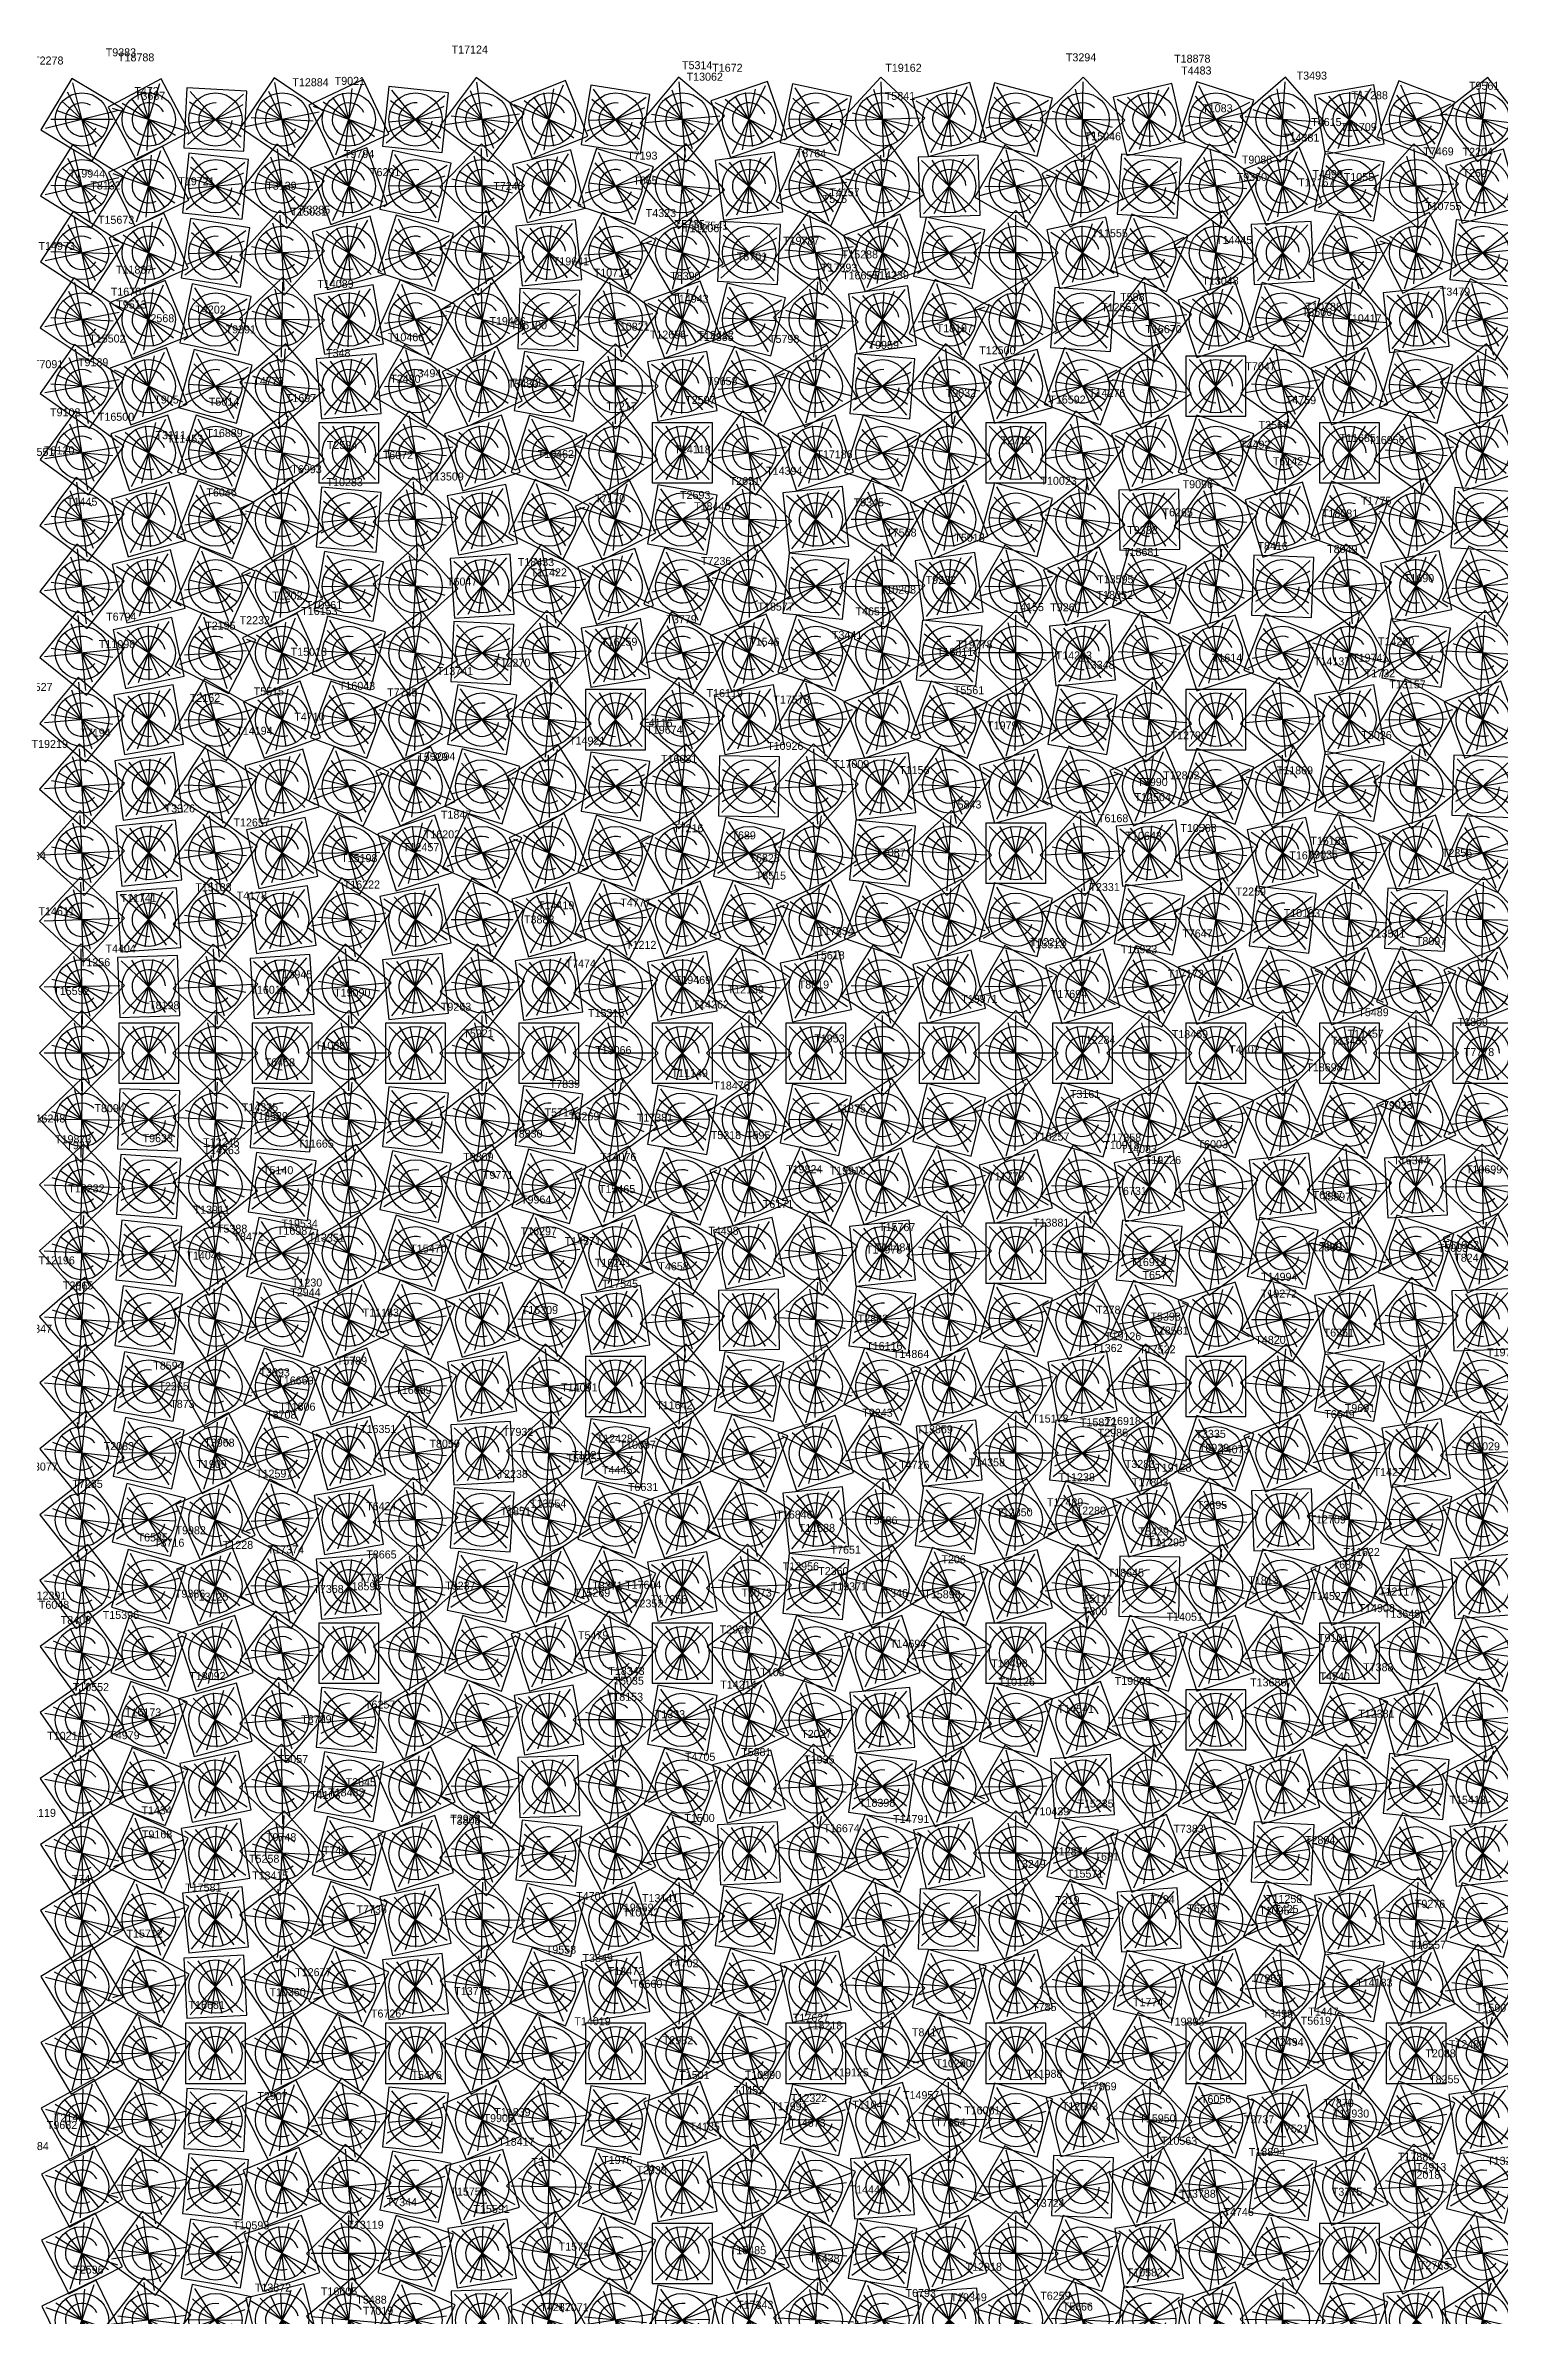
# Model space of a CAD drawing. Header units: metres. Extents: x -45 to 15052, y -45 to 15012.
# Drawn here: x 9045 to 11225, y 11607 to 15011 of the extents above; entities that cross this region are included whole.
import ezdxf

# ---------------------------------------------------------------- set-up
doc = ezdxf.new("R2010")
doc.units = ezdxf.units.M
for name, color, linetype in [('L0', 1, 'Continuous'), ('L1', 2, 'Continuous'), ('L10', 4, 'Continuous'), ('L11', 5, 'Continuous'), ('L2', 3, 'Continuous'), ('L3', 4, 'Continuous'), ('L4', 5, 'Continuous'), ('L5', 6, 'Continuous'), ('L6', 7, 'Continuous'), ('L7', 1, 'Continuous'), ('L8', 2, 'Continuous'), ('L9', 3, 'Continuous')]:
    doc.layers.add(name, color=color, linetype=linetype)

# ---------------------------------------------------------------- blocks, each defined once
blk = doc.blocks.new('CELL')
for p, q in [((-40, -40), (40, 40)), ((40, -40), (-40, 40)), ((-24, -40), (24, 40)), ((24, -40), (-24, 40)), ((-8, -40), (8, 40)), ((8, -40), (-8, 40))]:
    blk.add_line(p, q)
blk.add_lwpolyline([(-45, -45), (45, -45), (45, 45), (-45, 45)], close=True)
blk.add_circle((0, 0), 40)
blk.add_arc((0, 0), 25, 0, 270)

msp = doc.modelspace()

# ---------------------------------------------------------------- block references
at = {"layer": 'L0'}
for p, rotation in [((9100, 14900), 59.00000000000001), ((10300, 14900), 47), ((9200, 14800), 26), ((10400, 14800), 2), ((9300, 14700), 81), ((10500, 14700), 45), ((9400, 14600), 43.99999999999999), ((10600, 14600), 86.00000000000001), ((9500, 14500), 5), ((10700, 14500), 35), ((9600, 14400), 54), ((10800, 14400), 72), ((9700, 14300), 11), ((10900, 14300), 17), ((9800, 14200), 56), ((11000, 14200), 50), ((9900, 14100), 9), ((11100, 14100), 81), ((10000, 14000), 50), ((11200, 14000), 20), ((10100, 13900), 89), ((10200, 13800), 36), ((9100, 13700), 47), ((10300, 13700), 71), ((10400, 13600), 14), ((9200, 13600), 2), ((9300, 13500), 45), ((10500, 13500), 45), ((9400, 13400), 86.00000000000001), ((10600, 13400), 74), ((9500, 13300), 35), ((10700, 13300), 11), ((9600, 13200), 72), ((10800, 13200), 36), ((9700, 13100), 17), ((10900, 13100), 59.00000000000001), ((9800, 13000), 50), ((11000, 13000), 80), ((9900, 12900), 81), ((11100, 12900), 9), ((10000, 12800), 20), ((11200, 12800), 26), ((10100, 12700), 47), ((10200, 12600), 72), ((9100, 12500), 35), ((10300, 12500), 5), ((9200, 12400), 68), ((10400, 12400), 26), ((10500, 12300), 45), ((9300, 12300), 9), ((9400, 12200), 38), ((10600, 12200), 62), ((9500, 12100), 65), ((10700, 12100), 77.00000000000001), ((9700, 11900), 23), ((10900, 11900), 11), ((9800, 11800), 43.99999999999999), ((11000, 11800), 20), ((9900, 11700), 63), ((11100, 11700), 27), ((10000, 11600), 80), ((11200, 11600), 32)]:
    msp.add_blockref('CELL', p, dxfattribs=dict(at, rotation=rotation))
for p in [(9600, 12000), (10800, 12000)]:
    msp.add_blockref('CELL', p, dxfattribs=at)
at = {"layer": 'L1'}
for p, rotation in [((9200, 14900), 28), ((10400, 14900), 16), ((9300, 14800), 84), ((10500, 14800), 59.99999999999999), ((9400, 14700), 48), ((10600, 14700), 12), ((9500, 14600), 10), ((10700, 14600), 52.00000000000001), ((9600, 14500), 59.99999999999999), ((9700, 14400), 18), ((10900, 14400), 36), ((9800, 14300), 64), ((11000, 14300), 70), ((9900, 14200), 18), ((11100, 14200), 12), ((11200, 14100), 42), ((10000, 14100), 59.99999999999999), ((10100, 14000), 10), ((10200, 13900), 48), ((9100, 13800), 48), ((10300, 13800), 84), ((10400, 13700), 28), ((9200, 13700), 4), ((9300, 13600), 48), ((10500, 13600), 59.99999999999999), ((9500, 13400), 40), ((10700, 13400), 28), ((9600, 13300), 78), ((10800, 13300), 54), ((9700, 13200), 24), ((10900, 13200), 78), ((9800, 13100), 58), ((11000, 13100), 10), ((11100, 13000), 30), ((10000, 12900), 30), ((11200, 12900), 48), ((10100, 12800), 58), ((10200, 12700), 84), ((9100, 12600), 36), ((10300, 12600), 18), ((10400, 12500), 40), ((9200, 12500), 70), ((10500, 12400), 59.99999999999999), ((9300, 12400), 12), ((9400, 12300), 42), ((10600, 12300), 78), ((9500, 12200), 70), ((10700, 12200), 4), ((10800, 12100), 18), ((9600, 12100), 6), ((9700, 12000), 30), ((10900, 12000), 30), ((9800, 11900), 52.00000000000001), ((11000, 11900), 40), ((9900, 11800), 72), ((11100, 11800), 48), ((11200, 11700), 54), ((10100, 11600), 16)]:
    msp.add_blockref('CELL', p, dxfattribs=dict(at, rotation=rotation))
for p in [(10800, 14500), (9400, 13500), (10600, 13500), (9900, 13000), (10000, 11700)]:
    msp.add_blockref('CELL', p, dxfattribs=at)
at = {"layer": 'L10'}
for p, rotation in [((10100, 14900), 19), ((10200, 14800), 66), ((9100, 14700), 57.00000000000001), ((10300, 14700), 21), ((9200, 14600), 22), ((10400, 14600), 64), ((9300, 14500), 75.00000000000001), ((10500, 14500), 15), ((9400, 14400), 36), ((10600, 14400), 54), ((9500, 14300), 85), ((10700, 14300), 1), ((9600, 14200), 42), ((10800, 14200), 36), ((9700, 14100), 87), ((10900, 14100), 68.99999999999999), ((9800, 14000), 40), ((11000, 14000), 10), ((11100, 13900), 39), ((9900, 13900), 81), ((10000, 13800), 30), ((11200, 13800), 66), ((10100, 13700), 67.00000000000001), ((10200, 13600), 12), ((9100, 13500), 45), ((10300, 13500), 45), ((10400, 13400), 76), ((9200, 13400), 87.99999999999999), ((9300, 13300), 39), ((10500, 13300), 15), ((9400, 13200), 78), ((10600, 13200), 42), ((9500, 13100), 25), ((10700, 13100), 67.00000000000001), ((9600, 13000), 59.99999999999999), ((9700, 12900), 3), ((10900, 12900), 21), ((9800, 12800), 34), ((11000, 12800), 40), ((9900, 12700), 63), ((11100, 12700), 57.00000000000001), ((11200, 12600), 72), ((10100, 12500), 25), ((10200, 12400), 48), ((9100, 12300), 33), ((10300, 12300), 68.99999999999999), ((9200, 12200), 64), ((10400, 12200), 87.99999999999999), ((10500, 12100), 15), ((9300, 12100), 3), ((9400, 12000), 30), ((10600, 12000), 30), ((9500, 11900), 55), ((10700, 11900), 43.00000000000001), ((9600, 11800), 78), ((10800, 11800), 54), ((9700, 11700), 9), ((10900, 11700), 63), ((9800, 11600), 28), ((11000, 11600), 70)]:
    msp.add_blockref('CELL', p, dxfattribs=dict(at, rotation=rotation))
for p in [(10800, 13000), (10000, 12600)]:
    msp.add_blockref('CELL', p, dxfattribs=at)
at = {"layer": 'L11'}
for p, rotation in [((10200, 14900), 78), ((9100, 14800), 58), ((10300, 14800), 34), ((9200, 14700), 24), ((10400, 14700), 78), ((9300, 14600), 78), ((10500, 14600), 30), ((9400, 14500), 40), ((10600, 14500), 70), ((10700, 14400), 18), ((9600, 14300), 48), ((10800, 14300), 54), ((9700, 14200), 4), ((10900, 14200), 87.99999999999999), ((9800, 14100), 48), ((11000, 14100), 30), ((11100, 14000), 59.99999999999999), ((10000, 13900), 40), ((11200, 13900), 87.99999999999999), ((10100, 13800), 78), ((10200, 13700), 24), ((9100, 13600), 46), ((10300, 13600), 58), ((9300, 13400), 42), ((10500, 13400), 30), ((9400, 13300), 82), ((10600, 13300), 58), ((9500, 13200), 30), ((10700, 13200), 84), ((9600, 13100), 66), ((10800, 13100), 18), ((9700, 13000), 10), ((10900, 13000), 40), ((9800, 12900), 42), ((11000, 12900), 59.99999999999999), ((9900, 12800), 72), ((11100, 12800), 78), ((10000, 12700), 10), ((11200, 12700), 4), ((10100, 12600), 36), ((10200, 12500), 59.99999999999999), ((9100, 12400), 34), ((10300, 12400), 82), ((9200, 12300), 66), ((10400, 12300), 12), ((10500, 12200), 30), ((9300, 12200), 6), ((9400, 12100), 34), ((10600, 12100), 46), ((9500, 12000), 59.99999999999999), ((10700, 12000), 59.99999999999999), ((10800, 11900), 72), ((9600, 11900), 84), ((9700, 11800), 16), ((10900, 11800), 82), ((9800, 11700), 36), ((9900, 11600), 54), ((11100, 11600), 6)]:
    msp.add_blockref('CELL', p, dxfattribs=dict(at, rotation=rotation))
for p in [(9500, 14400), (9900, 14000), (9200, 13500), (10400, 13500), (11000, 11700)]:
    msp.add_blockref('CELL', p, dxfattribs=at)
at = {"layer": 'L2'}
for p, rotation in [((9300, 14900), 87), ((10500, 14900), 75.00000000000001), ((9400, 14800), 52.00000000000001), ((10600, 14800), 28), ((9500, 14700), 15), ((10700, 14700), 68.99999999999999), ((9600, 14600), 66), ((10800, 14600), 18), ((9700, 14500), 25), ((10900, 14500), 55), ((9800, 14400), 72), ((9900, 14300), 27), ((11100, 14300), 33), ((10000, 14200), 70), ((11200, 14200), 64), ((10100, 14100), 21), ((10200, 14000), 59.99999999999999), ((9100, 13900), 49), ((10300, 13900), 7), ((10400, 13800), 42), ((9200, 13800), 6), ((9300, 13700), 51), ((10500, 13700), 75.00000000000001), ((10600, 13600), 16), ((9400, 13600), 4), ((9500, 13500), 45), ((10700, 13500), 45), ((9600, 13400), 84), ((10800, 13400), 72), ((9700, 13300), 31), ((10900, 13300), 7), ((9800, 13200), 66), ((11000, 13200), 30), ((9900, 13100), 9), ((11100, 13100), 51), ((10000, 13000), 40), ((11200, 13000), 70), ((10100, 12900), 68.99999999999999), ((10200, 12800), 6), ((9100, 12700), 37), ((10300, 12700), 31), ((9200, 12600), 72), ((10400, 12600), 54), ((9300, 12500), 15), ((10500, 12500), 75.00000000000001), ((9400, 12400), 46), ((10600, 12400), 4), ((9500, 12300), 75.00000000000001), ((10700, 12300), 21), ((10800, 12200), 36), ((9600, 12200), 12), ((9700, 12100), 37), ((10900, 12100), 49), ((9800, 12000), 59.99999999999999), ((11000, 12000), 59.99999999999999), ((9900, 11900), 81), ((11100, 11900), 68.99999999999999), ((10000, 11800), 10), ((11200, 11800), 76), ((10100, 11700), 27), ((10200, 11600), 42)]:
    msp.add_blockref('CELL', p, dxfattribs=dict(at, rotation=rotation))
msp.add_blockref('CELL', (11000, 14400), dxfattribs=at)
at = {"layer": 'L3'}
for p, rotation in [((9400, 14900), 56), ((10600, 14900), 43.99999999999999), ((9500, 14800), 20), ((10700, 14800), 86.00000000000001), ((9600, 14700), 72), ((10800, 14700), 36), ((9700, 14600), 32), ((10900, 14600), 74), ((9800, 14500), 80), ((11000, 14500), 20), ((9900, 14400), 36), ((11100, 14400), 54), ((10000, 14300), 80), ((11200, 14300), 86.00000000000001), ((10100, 14200), 32), ((10200, 14100), 72), ((9100, 14000), 50), ((10300, 14000), 20), ((10400, 13900), 56), ((9200, 13900), 8), ((9300, 13800), 54), ((10600, 13700), 32), ((9400, 13700), 8), ((9500, 13600), 50), ((10700, 13600), 62), ((9700, 13400), 38), ((10900, 13400), 26), ((9800, 13300), 74), ((11000, 13300), 50), ((9900, 13200), 18), ((11100, 13200), 72), ((10000, 13100), 50), ((11200, 13100), 2), ((10100, 13000), 80), ((10200, 12900), 18), ((9100, 12800), 38), ((10300, 12800), 43.99999999999999), ((9200, 12700), 74), ((10400, 12700), 68), ((9300, 12600), 18), ((9400, 12500), 50), ((10600, 12500), 20), ((10700, 12400), 38), ((9500, 12400), 80), ((10800, 12300), 54), ((9600, 12300), 18), ((9700, 12200), 43.99999999999999), ((10900, 12200), 68), ((9800, 12100), 68), ((11000, 12100), 80), ((10000, 11900), 20), ((11200, 11900), 8), ((10100, 11800), 38), ((10200, 11700), 54), ((9100, 11600), 26), ((10300, 11600), 68)]:
    msp.add_blockref('CELL', p, dxfattribs=dict(at, rotation=rotation))
for p in [(10500, 13800), (9600, 13500), (10800, 13500), (10500, 12600), (9900, 12000), (11100, 12000)]:
    msp.add_blockref('CELL', p, dxfattribs=at)
at = {"layer": 'L4'}
for p, rotation in [((9500, 14900), 25), ((10700, 14900), 13), ((9600, 14800), 78), ((10800, 14800), 54), ((9700, 14700), 39), ((10900, 14700), 3), ((9800, 14600), 87.99999999999999), ((11000, 14600), 40), ((9900, 14500), 45), ((11100, 14500), 75.00000000000001), ((11200, 14400), 18), ((10100, 14300), 43.00000000000001), ((10200, 14200), 84), ((9100, 14100), 51), ((10300, 14100), 33), ((9200, 14000), 10), ((10400, 14000), 70), ((9300, 13900), 57.00000000000001), ((10500, 13900), 15), ((10600, 13800), 48), ((9400, 13800), 12), ((9500, 13700), 55), ((10700, 13700), 79), ((10800, 13600), 18), ((9600, 13600), 6), ((9700, 13500), 45), ((10900, 13500), 45), ((9800, 13400), 82), ((11000, 13400), 70), ((9900, 13300), 27), ((11100, 13300), 3), ((10000, 13200), 59.99999999999999), ((11200, 13200), 24), ((10100, 13100), 1), ((10200, 13000), 30), ((9100, 12900), 39), ((10300, 12900), 57.00000000000001), ((9200, 12800), 76), ((10400, 12800), 82), ((9300, 12700), 21), ((10500, 12700), 15), ((9400, 12600), 54), ((10600, 12600), 36), ((10700, 12500), 55), ((9500, 12500), 85), ((9600, 12400), 24), ((10800, 12400), 72), ((9700, 12300), 51), ((10900, 12300), 87), ((9800, 12200), 76), ((11000, 12200), 10), ((11100, 12100), 21), ((9900, 12100), 9), ((10000, 12000), 30), ((11200, 12000), 30), ((10100, 11900), 49), ((10200, 11800), 66), ((9100, 11700), 27), ((10300, 11700), 81), ((9200, 11600), 52.00000000000001), ((10400, 11600), 4)]:
    msp.add_blockref('CELL', p, dxfattribs=dict(at, rotation=rotation))
msp.add_blockref('CELL', (10000, 14400), dxfattribs=at)
at = {"layer": 'L5'}
for p, rotation in [((9600, 14900), 84), ((10800, 14900), 72), ((9700, 14800), 46), ((10900, 14800), 22), ((9800, 14700), 6), ((11000, 14700), 59.99999999999999), ((9900, 14600), 54), ((11100, 14600), 6), ((10000, 14500), 10), ((11200, 14500), 40), ((10100, 14400), 54), ((10200, 14300), 6), ((9100, 14200), 52.00000000000001), ((10300, 14200), 46), ((9200, 14100), 12), ((10400, 14100), 84), ((9300, 14000), 59.99999999999999), ((10500, 14000), 30), ((10600, 13900), 64), ((9400, 13900), 16), ((9500, 13800), 59.99999999999999), ((10700, 13800), 6), ((10800, 13700), 36), ((9600, 13700), 12), ((9700, 13600), 52.00000000000001), ((10900, 13600), 64), ((9900, 13400), 36), ((11100, 13400), 24), ((10000, 13300), 70), ((11200, 13300), 46), ((10100, 13200), 12), ((10200, 13100), 42), ((9100, 13000), 40), ((10300, 13000), 70), ((9200, 12900), 78), ((10400, 12900), 6), ((9300, 12800), 24), ((10500, 12800), 30), ((9400, 12700), 58), ((10600, 12700), 52.00000000000001), ((10700, 12600), 72), ((9600, 12500), 30), ((9700, 12400), 58), ((10900, 12400), 16), ((11000, 12300), 30), ((9800, 12300), 84), ((9900, 12200), 18), ((11100, 12200), 42), ((10000, 12100), 40), ((11200, 12100), 52.00000000000001), ((10100, 12000), 59.99999999999999), ((10200, 11900), 78), ((9100, 11800), 28), ((10300, 11800), 4), ((9200, 11700), 54), ((10400, 11700), 18), ((9300, 11600), 78), ((10500, 11600), 30)]:
    msp.add_blockref('CELL', p, dxfattribs=dict(at, rotation=rotation))
for p in [(9800, 13500), (11000, 13500), (9500, 12600), (10800, 12500)]:
    msp.add_blockref('CELL', p, dxfattribs=at)
at = {"layer": 'L6'}
for p, rotation in [((9700, 14900), 53), ((10900, 14900), 41), ((9800, 14800), 14), ((11000, 14800), 80), ((9900, 14700), 63), ((11100, 14700), 27), ((10000, 14600), 20), ((11200, 14600), 62), ((10100, 14500), 65), ((10200, 14400), 18), ((9100, 14300), 53), ((10300, 14300), 59.00000000000001), ((9200, 14200), 14), ((10400, 14200), 8), ((10500, 14100), 45), ((9300, 14100), 63), ((9400, 14000), 20), ((10600, 14000), 80), ((9500, 13900), 65), ((10700, 13900), 23), ((9600, 13800), 18), ((10800, 13800), 54), ((9700, 13700), 59.00000000000001), ((10900, 13700), 83.00000000000001), ((11000, 13600), 20), ((9800, 13600), 8), ((9900, 13500), 45), ((11100, 13500), 45), ((10000, 13400), 80), ((11200, 13400), 68), ((10100, 13300), 23), ((10200, 13200), 54), ((9100, 13100), 41), ((10300, 13100), 83.00000000000001), ((9200, 13000), 80), ((10400, 13000), 20), ((9300, 12900), 27), ((10500, 12900), 45), ((9400, 12800), 62), ((10600, 12800), 68), ((9500, 12700), 5), ((10700, 12700), 89), ((9600, 12600), 36), ((10800, 12600), 18), ((10900, 12500), 35), ((9700, 12500), 65), ((11000, 12400), 50), ((9800, 12400), 2), ((9900, 12300), 27), ((11100, 12300), 63), ((10000, 12200), 50), ((11200, 12200), 74), ((10100, 12100), 71), ((9100, 11900), 29), ((10300, 11900), 17), ((9200, 11800), 56), ((10400, 11800), 32), ((9300, 11700), 81), ((10500, 11700), 45), ((9400, 11600), 14), ((10600, 11600), 56)]:
    msp.add_blockref('CELL', p, dxfattribs=dict(at, rotation=rotation))
msp.add_blockref('CELL', (10200, 12000), dxfattribs=at)
at = {"layer": 'L7'}
for p, rotation in [((9800, 14900), 22), ((11000, 14900), 10), ((9900, 14800), 72), ((11100, 14800), 48), ((10000, 14700), 30), ((11200, 14700), 84), ((10100, 14600), 76), ((10200, 14500), 30), ((9100, 14400), 54), ((10300, 14400), 72), ((9200, 14300), 16), ((10400, 14300), 22), ((9300, 14200), 66), ((10500, 14200), 59.99999999999999), ((9400, 14100), 24), ((10600, 14100), 6), ((10700, 14000), 40), ((9500, 14000), 70), ((9600, 13900), 24), ((10800, 13900), 72), ((9700, 13800), 66), ((10900, 13800), 12), ((9800, 13700), 16), ((11000, 13700), 40), ((9900, 13600), 54), ((11100, 13600), 66), ((10100, 13400), 34), ((10200, 13300), 66), ((9100, 13200), 42), ((10300, 13200), 6), ((9200, 13100), 82), ((10400, 13100), 34), ((9300, 13000), 30), ((10500, 13000), 59.99999999999999), ((9400, 12900), 66), ((10600, 12900), 84), ((9500, 12800), 10), ((10700, 12800), 16), ((9600, 12700), 42), ((10800, 12700), 36), ((9700, 12600), 72), ((10900, 12600), 54), ((9800, 12500), 10), ((11000, 12500), 70), ((9900, 12400), 36), ((11100, 12400), 84), ((10000, 12300), 59.99999999999999), ((11200, 12300), 6), ((10100, 12200), 82), ((10200, 12100), 12), ((9100, 12000), 30), ((10300, 12000), 30), ((9200, 11900), 58), ((10400, 11900), 46), ((9300, 11800), 84), ((10500, 11800), 59.99999999999999), ((9400, 11700), 18), ((10600, 11700), 72), ((9500, 11600), 40), ((10700, 11600), 82)]:
    msp.add_blockref('CELL', p, dxfattribs=dict(at, rotation=rotation))
for p in [(10000, 13500), (11200, 13500)]:
    msp.add_blockref('CELL', p, dxfattribs=at)
at = {"layer": 'L8'}
for p, rotation in [((9900, 14900), 81), ((11100, 14900), 68.99999999999999), ((10000, 14800), 40), ((11200, 14800), 16), ((10100, 14700), 87), ((10200, 14600), 42), ((9100, 14500), 55), ((10300, 14500), 85), ((9200, 14400), 18), ((10400, 14400), 36), ((9300, 14300), 68.99999999999999), ((10500, 14300), 75.00000000000001), ((9400, 14200), 28), ((10600, 14200), 22), ((9500, 14100), 75.00000000000001), ((10700, 14100), 57.00000000000001), ((9600, 14000), 30), ((10900, 13900), 31), ((9700, 13900), 73), ((9800, 13800), 24), ((11000, 13800), 59.99999999999999), ((9900, 13700), 63), ((11100, 13700), 87), ((10000, 13600), 10), ((11200, 13600), 22), ((10100, 13500), 45), ((10200, 13400), 78), ((9100, 13300), 43.00000000000001), ((10300, 13300), 19), ((9200, 13200), 84), ((10400, 13200), 48), ((9300, 13100), 33), ((10500, 13100), 75.00000000000001), ((9400, 13000), 70), ((10600, 13000), 10), ((9500, 12900), 15), ((10700, 12900), 33), ((9600, 12800), 48), ((10800, 12800), 54), ((9700, 12700), 79), ((10900, 12700), 73), ((9800, 12600), 18), ((9900, 12500), 45), ((11100, 12500), 15), ((11200, 12400), 28), ((10000, 12400), 70), ((10100, 12300), 3), ((10200, 12200), 24), ((9100, 12100), 31), ((10300, 12100), 43.00000000000001), ((9200, 12000), 59.99999999999999), ((10400, 12000), 59.99999999999999), ((10500, 11900), 75.00000000000001), ((9300, 11900), 87), ((9400, 11800), 22), ((10600, 11800), 87.99999999999999), ((9500, 11700), 45), ((10700, 11700), 9), ((9600, 11600), 66), ((10800, 11600), 18)]:
    msp.add_blockref('CELL', p, dxfattribs=dict(at, rotation=rotation))
for p in [(10800, 14000), (11000, 12600)]:
    msp.add_blockref('CELL', p, dxfattribs=at)
at = {"layer": 'L9'}
for p, rotation in [((10000, 14900), 50), ((11200, 14900), 38), ((10100, 14800), 8), ((10200, 14700), 54), ((9100, 14600), 56), ((10300, 14600), 8), ((9200, 14500), 20), ((10400, 14500), 50), ((9300, 14400), 72), ((9400, 14300), 32), ((10600, 14300), 38), ((9500, 14200), 80), ((10700, 14200), 74), ((9600, 14100), 36), ((10800, 14100), 18), ((10900, 14000), 50), ((9700, 14000), 80), ((9800, 13900), 32), ((11000, 13900), 80), ((9900, 13800), 72), ((11100, 13800), 18), ((10000, 13700), 20), ((11200, 13700), 43.99999999999999), ((10100, 13600), 56), ((9100, 13400), 43.99999999999999), ((10300, 13400), 32), ((9200, 13300), 86.00000000000001), ((10400, 13300), 62), ((9300, 13200), 36), ((9400, 13100), 74), ((10600, 13100), 26), ((9500, 13000), 20), ((10700, 13000), 50), ((9600, 12900), 54), ((10800, 12900), 72), ((9700, 12800), 86.00000000000001), ((10900, 12800), 2), ((9800, 12700), 26), ((11000, 12700), 20), ((9900, 12600), 54), ((11100, 12600), 36), ((11200, 12500), 50), ((10000, 12500), 80), ((10100, 12400), 14), ((10200, 12300), 36), ((9100, 12200), 32), ((10300, 12200), 56), ((9200, 12100), 62), ((10400, 12100), 74), ((9400, 11900), 26), ((10600, 11900), 14), ((9500, 11800), 50), ((10700, 11800), 26), ((9600, 11700), 72), ((10800, 11700), 36), ((9700, 11600), 2), ((10900, 11600), 43.99999999999999)]:
    msp.add_blockref('CELL', p, dxfattribs=dict(at, rotation=rotation))
for p in [(10500, 14400), (10200, 13500), (10500, 13200), (9300, 12000), (10500, 12000)]:
    msp.add_blockref('CELL', p, dxfattribs=at)

# ---------------------------------------------------------------- texts
at = {"layer": 'L3'}
for s, p in [('T2278', (9026.7, 14982.5)), ('T9383', (9135.6, 14994.8)), ('T18788', (9154, 14987.2)), ('T17124', (9654.1, 14999)), ('T5314', (9999.5, 14975.5)), ('T1672', (10044.8, 14971.6)), ('T19162', (10304.3, 14971.6)), ('T3294', (10575, 14987.3)), ('T18878', (10737.3, 14985.3)), ('T4483', (10747.8, 14967.5)), ('T472', (9178.4, 14936.8)), ('T12884', (9415.4, 14949.9)), ('T9021', (9478.8, 14952)), ('T13062', (10006.4, 14958.2)), ('T3493', (10921, 14959.9)), ('T9561', (11179.3, 14944.6)), ('T3687', (9179.3, 14929.6)), ('T5841', (10303.5, 14929.4)), ('T1083', (10779.4, 14910.9)), ('T17288', (11003.3, 14930.4)), ('T15046', (10603.2, 14868.8)), ('T14381', (10900.6, 14866.8)), ('T4615', (10942.8, 14890.3)), ('T11709', (10986.6, 14882.9)), ('T9794', (9492.6, 14842.3)), ('T7193', (9917.2, 14839.9)), ('T8764', (10170.1, 14843.4)), ('T9088', (10838.8, 14833.9)), ('T7469', (11110.9, 14846.2)), ('T2204', (11169.7, 14845.6)), ('T19944', (9080.2, 14813)), ('T19721', (9244.4, 14801.4)), ('T6291', (9531.8, 14815.1)), ('T665', (9926.4, 14802.5)), ('T9360', (10831, 14807.8)), ('T17167', (10923.1, 14799.7)), ('T4999', (10944.7, 14812.2)), ('T1055', (10991.6, 14807.8)), ('T262', (11169.5, 14813.9)), ('T8132', (9112.5, 14795.1)), ('T3139', (9376.2, 14794.7)), ('T7246', (9716.6, 14794.2)), ('T525', (10210.4, 14774.9)), ('T4157', (10220.4, 14785)), ('T10755', (11113.5, 14764.1)), ('T15673', (9123.9, 14743.6)), ('T15031', (9413, 14755.8)), ('T3235', (9426.7, 14758.8)), ('T4323', (9945.1, 14753.8)), ('T5735', (9988.4, 14737.1)), ('T11206', (10001, 14731)), ('T17541', (10014.3, 14734.9)), ('T14973', (9034.8, 14704.4)), ('T19787', (10151, 14712.2)), ('T11555', (10613.4, 14723.5)), ('T14445', (10800.1, 14713.3)), ('T11887', (9151, 14668.9)), ('T19641', (9805.8, 14681.4)), ('T10714', (9867.2, 14664.3)), ('T8701', (10081.6, 14688.6)), ('T17893', (10207.9, 14671.9)), ('T15288', (10238.9, 14691.7)), ('T16707', (9143.1, 14635.8)), ('T14089', (9452.8, 14647.5)), ('T8390', (9981.8, 14659.5)), ('T16655', (10239.5, 14660.2)), ('T14239', (10285.2, 14660.8)), ('T598', (10656.4, 14628)), ('T13048', (10779.6, 14652.2)), ('T3479', (11135.6, 14635.9)), ('T9513', (9151.4, 14616.6)), ('T2568', (9192.8, 14596)), ('T4202', (9270, 14609)), ('T14943', (9985, 14625.3)), ('T12557', (10627.8, 14612.6)), ('T3506', (10928.7, 14605.4)), ('T10788', (10934.3, 14613.2)), ('T10417', (10993.9, 14595.7)), ('T15502', (9110.9, 14565.6)), ('T9391', (9315.3, 14579.3)), ('T10466', (9558.6, 14567.5)), ('T19466', (9710.8, 14591.7)), ('T16100', (9742.7, 14585.4)), ('T10821', (9896.5, 14583.4)), ('T12656', (9951.2, 14571.5)), ('T14385', (10022.6, 14568)), ('T19412', (10022.9, 14571)), ('T5798', (10129.9, 14565)), ('T18197', (10381.3, 14581.1)), ('T16670', (10694.2, 14579.7)), ('T7091', (9026.4, 14527.1)), ('T9189', (9094, 14530)), ('T348', (9465.9, 14543.9)), ('T9959', (10279.2, 14556.1)), ('T12500', (10445.1, 14547.9)), ('T4773', (9356.9, 14502)), ('T2490', (9562.1, 14505.2)), ('T3494', (9593.2, 14513.5)), ('T5430', (9738.6, 14497.7)), ('T4348', (9742.5, 14499.6)), ('T9658', (10037.2, 14501.6)), ('T7047', (10844.1, 14524)), ('T905', (9208.4, 14474)), ('T5014', (9290.2, 14470.9)), ('T1697', (9405.6, 14476.3)), ('T7217', (9886, 14463.7)), ('T2597', (10004.2, 14473.4)), ('T9032', (10394.8, 14484.1)), ('T16592', (10550.2, 14474.1)), ('T14276', (10609.7, 14484)), ('T4759', (10904.6, 14473.2)), ('T9102', (9052.1, 14454.9)), ('T16500', (9123.8, 14448.2)), ('T16889', (9286.5, 14423.9)), ('T3566', (10863.9, 14436)), ('T13551', (9004.2, 14395.6)), ('T8120', (9043.1, 14397.8)), ('T3111', (9210.2, 14420.7)), ('T11453', (9227.2, 14415.4)), ('T2594', (9467, 14405.9)), ('T6072', (9550.9, 14390.7)), ('T10462', (9783.1, 14392.4)), ('T14118', (9988.1, 14399.4)), ('T17186', (10200.9, 14391.9)), ('T2712', (10477.4, 14412.9)), ('T4492', (10836.1, 14406.4)), ('T11685', (10985.3, 14416.5)), ('T16956', (11028.4, 14413.5)), ('T6993', (9413.9, 14369.6)), ('T13509', (9617.9, 14358.7)), ('T14394', (10125.6, 14367.2)), ('T6142', (10885.2, 14381.6)), ('T1445', (9077.6, 14320.9)), ('T6046', (9286.5, 14334.8)), ('T10283', (9466.6, 14350.2)), ('T7170', (9868.8, 14326.1)), ('T2693', (9996.5, 14330.9)), ('T2651', (10070.9, 14351.9)), ('T10023', (10536.9, 14352.2)), ('T9096', (10750, 14347.1)), ('T1775', (11017.4, 14322.2)), ('T18446', (10017.6, 14314.1)), ('T9345', (10256.8, 14320)), ('T6265', (10719.9, 14305)), ('T18081', (10958.8, 14303.2)), ('T7568', (10305.7, 14274.6)), ('T5018', (10407.8, 14266.9)), ('T9338', (10667, 14278.2)), ('T8416', (10862.2, 14254.5)), ('T18433', (9753.4, 14230.3)), ('T7236', (10028, 14232)), ('T18681', (10660.6, 14245.4)), ('T8049', (10966.6, 14249.8)), ('T6047', (9647.2, 14201.1)), ('T11422', (9772.5, 14214.9)), ('T10208', (10295.9, 14188.9)), ('T9232', (10364.7, 14203.7)), ('T13595', (10621.9, 14204.5)), ('T1690', (11081.6, 14206.2)), ('T1202', (9385.2, 14180.2)), ('T16153', (9428.7, 14156.9)), ('T10961', (9435.6, 14165.8)), ('T18577', (10112.6, 14163.6)), ('T4657', (10259.6, 14156.5)), ('T4155', (10496.6, 14162.8)), ('T9260', (10551.5, 14162.5)), ('T18352', (10621, 14181.2)), ('T6794', (9136.2, 14148.5)), ('T2195', (9284.6, 14135)), ('T2232', (9336.3, 14143.2)), ('T3779', (9976, 14144.6)), ('T3441', (10224.2, 14121.2)), ('T11098', (9125.3, 14107.3)), ('T15013', (9412.8, 14095.8)), ('T16259', (9878.2, 14110.9)), ('T1546', (10100.3, 14111)), ('T18811', (10381.7, 14095.6)), ('T19778', (10410.6, 14106.8)), ('T14203', (10559.7, 14090.3)), ('T1614', (10793.9, 14086.9)), ('T19741', (11004.1, 14087)), ('T14220', (11042.9, 14111.5)), ('T13741', (9631.9, 14066.8)), ('T12270', (9717.7, 14079.5)), ('T13348', (10593.6, 14076.3)), ('T14137', (10946.9, 14081.5)), ('T1732', (11023, 14063.6)), ('T16527', (9001.4, 14043.1)), ('T2162', (9261.7, 14026.7)), ('T5515', (9357.4, 14036.4)), ('T16043', (9485.1, 14044.8)), ('T7735', (9557.4, 14034.9)), ('T16119', (10036.3, 14033.8)), ('T17578', (10136.5, 14024.1)), ('T5561', (10407, 14038.2)), ('T13157', (11060, 14046.9)), ('T4710', (9418.3, 13998.5)), ('T4116', (9939.8, 13989.4)), ('T19791', (10457, 13985.3)), ('T19219', (9024.4, 13957.6)), ('T7194', (9097.5, 13974.7)), ('T14194', (9331.3, 13977.4)), ('T14921', (9830.2, 13962.6)), ('T19674', (9945.9, 13978.9)), ('T10926', (10127.1, 13954.7)), ('T12790', (10731.9, 13970.5)), ('T3026', (11018, 13971)), ('T5529', (9602.6, 13938.1)), ('T3094', (9614.3, 13939.1)), ('T16081', (9968.1, 13935.2)), ('T17009', (10225.8, 13927.5)), ('T1156', (10325, 13918.4)), ('T11869', (10891.1, 13918)), ('T7990', (10682.1, 13900.5)), ('T12802', (10720.9, 13910.5)), ('T3326', (9223.9, 13860.9)), ('T1847', (9638.1, 13851.6)), ('T5843', (10402.9, 13866.8)), ('T6168', (10623.1, 13846.2)), ('T12504', (10678, 13877.9)), ('T12657', (9327.1, 13839.8)), ('T16202', (9612.4, 13822)), ('T7216', (9986.2, 13831.2)), ('T689', (10073.6, 13820.5)), ('T10643', (10664.4, 13819.8)), ('T10568', (10746.6, 13831.6)), ('T16185', (10941.5, 13812.3)), ('T7784', (9000.4, 13789.7)), ('T15198', (9488.5, 13786.4)), ('T12457', (9581.3, 13802.8)), ('T6823', (10100.6, 13786.6)), ('T7087', (10289.2, 13794.7)), ('T16271', (10910, 13790.5)), ('T9035', (10937.4, 13791.8)), ('T2356', (11138.7, 13794.3)), ('T15138', (9269.9, 13742.7)), ('T16222', (9492.3, 13746.8)), ('T8515', (10110, 13760.2)), ('T2331', (10610.3, 13743)), ('T11741', (9157.6, 13726.5)), ('T4178', (9331.8, 13730.3)), ('T14419', (9783.7, 13715.6)), ('T4777', (9907, 13719.7)), ('T2259', (10829.5, 13736.3)), ('T14611', (9034.8, 13706.8)), ('T3888', (9762.6, 13694.4)), ('T17834', (10202.7, 13677)), ('T10193', (10901.6, 13703.9)), ('T4404', (9135.2, 13650.7)), ('T1212', (9915.6, 13656.3)), ('T5618', (10197.9, 13640.7)), ('T15513', (10519.5, 13657.2)), ('T12223', (10521.9, 13660.4)), ('T16933', (10657.5, 13649.6)), ('T7647', (10749.5, 13673.4)), ('T13541', (11029.5, 13673.3)), ('T8097', (11099.7, 13662)), ('T1256', (9096.8, 13630.2)), ('T13945', (9390.8, 13612.1)), ('T7474', (9824.9, 13628.3)), ('T17172', (10727.5, 13612.9)), ('T15592', (9056.9, 13587.1)), ('T16014', (9352.5, 13589)), ('T19090', (9478, 13584.7)), ('T19469', (9988.7, 13603.7)), ('T12139', (10067.9, 13589.4)), ('T8819', (10174.5, 13596.8)), ('T19971', (10418.2, 13575.3)), ('T17694', (10552.4, 13582.7)), ('T8198', (9200.5, 13565.8)), ('T9263', (9638, 13563.5)), ('T15315', (9858.6, 13554)), ('T14262', (10015.4, 13566.9)), ('T5489', (11013.4, 13555.3)), ('T1809', (11162.2, 13540.8)), ('T10381', (9449.1, 13505.2)), ('T5921', (9671.7, 13523.6)), ('T1953', (10197.8, 13515.9)), ('T12284', (10594.9, 13513.9)), ('T18469', (10733.7, 13522.4)), ('T13435', (10972.5, 13512.6)), ('T11457', (10997.1, 13523.1)), ('T6458', (9373.9, 13480.2)), ('T13066', (9869.4, 13498.4)), ('T4402', (10819.9, 13499.7)), ('T18698', (10935.4, 13472.6)), ('T7778', (11171.6, 13495.5)), ('T7839', (9801.1, 13447.6)), ('T11149', (9983.9, 13464)), ('T18476', (10046.5, 13445.4)), ('T8094', (9118.7, 13411.4)), ('T14335', (9339.6, 13412.7)), ('T5714', (9793.5, 13404.9)), ('T1875', (10229.8, 13410.9)), ('T3161', (10581.1, 13432.6)), ('T9033', (11049.5, 13416)), ('T16248', (9020.6, 13395.9)), ('T13529', (9354.2, 13399.5)), ('T8330', (9744.9, 13373.2)), ('T3269', (9830, 13399.2)), ('T17381', (9931.7, 13397.2)), ('T5218', (10042.6, 13371)), ('T595', (10095.5, 13370.7)), ('T10257', (10525.9, 13368.8)), ('T17858', (10633.5, 13367.4)), ('T19873', (9059.6, 13364.9)), ('T937', (9076.6, 13355.9)), ('T9633', (9190.8, 13366.3)), ('T12245', (9281.6, 13360.3)), ('T14763', (9282.2, 13348.5)), ('T11665', (9423, 13358.2)), ('T9809', (9671.5, 13338.3)), ('T14076', (9876.7, 13338.4)), ('T10918', (10631.1, 13356)), ('T14083', (10657.1, 13350.2)), ('T19226', (10693.3, 13333.6)), ('T6003', (10772.4, 13357.3)), ('T5140', (9371.3, 13318.3)), ('T9771', (9701, 13311.2)), ('T19824', (10155.6, 13319.9)), ('T19916', (10220.8, 13317.8)), ('T11778', (10458.3, 13309)), ('T16344', (11065.8, 13333.1)), ('T10699', (11174.7, 13319.6)), ('T18232', (9079.4, 13291.1)), ('T9964', (9758.1, 13274.4)), ('T15465', (9875, 13290)), ('T6171', (10120.7, 13267.7)), ('T6731', (10650.8, 13287.3)), ('T6897', (10944.9, 13281.1)), ('T5997', (10957.1, 13278.7)), ('T13911', (9267.3, 13259.1)), ('T19534', (9399.1, 13238.4)), ('T15767', (10294.9, 13233)), ('T13881', (10525.8, 13239.7)), ('T5388', (9302.3, 13230.8)), ('T8472', (9327, 13218.7)), ('T16987', (9392.2, 13227.5)), ('T13351', (9439.5, 13217.1)), ('T15470', (9592.1, 13200.9)), ('T16297', (9757.6, 13226.7)), ('T14571', (9823.5, 13212)), ('T4498', (10038.9, 13227.5)), ('T14978', (10275.3, 13199.4)), ('T14484', (10288.9, 13202.6)), ('T12880', (10934.3, 13202.8)), ('T8411', (10955.1, 13204.7)), ('T5003', (11132.5, 13201.9)), ('T11062', (11140.1, 13206.1)), ('T12196', (9034.8, 13183.2)), ('T14041', (9256.5, 13190.4)), ('T16241', (9868.8, 13179.6)), ('T4658', (9964.1, 13174.3)), ('T16913', (10671.7, 13180.6)), ('T824', (11157.2, 13187.1)), ('T2865', (9071.4, 13145.5)), ('T2944', (9412.2, 13135.2)), ('T1230', (9414.7, 13149.9)), ('T17545', (9879.2, 13148)), ('T6577', (10689.9, 13161.2)), ('T19272', (10867.2, 13133.3)), ('T14994', (10867.7, 13158.5)), ('T11183', (9520.7, 13104.8)), ('T16309', (9759.2, 13108.7)), ('T2882', (10262.9, 13095.8)), ('T278', (10620.3, 13109.1)), ('T5393', (10701.8, 13098.8)), ('T4847', (9009.6, 13080.7)), ('T19126', (10633.6, 13069.3)), ('T18581', (10704.5, 13077.9)), ('T4820', (10859, 13063.9)), ('T6261', (10961.4, 13074.8)), ('T5789', (9481.9, 13032.7)), ('T16116', (10275.6, 13054.9)), ('T14864', (10315.7, 13042.8)), ('T1362', (10614.5, 13051.8)), ('T17522', (10685, 13049.7)), ('T19796', (11206.4, 13045.3)), ('T8594', (9206.8, 13025.4)), ('T2265', (9214.6, 12994.4)), ('T3093', (9366, 13015.2)), ('T16660', (9392.8, 13003)), ('T873', (9232.2, 12967.9)), ('T11806', (9395.6, 12963.7)), ('T16699', (9569.7, 12988.7)), ('T14091', (9818.4, 12992.6)), ('T11642', (9960.9, 12966)), ('T9691', (10993.1, 12961.7)), ('T8708', (9376, 12951.7)), ('T16351', (9516.8, 12930.3)), ('T7932', (9731.1, 12925.9)), ('T9243', (10269.9, 12954.6)), ('T13859', (10351.1, 12929.8)), ('T15178', (10524.5, 12945.9)), ('T15822', (10596.1, 12940.3)), ('T2986', (10622.7, 12924.8)), ('T16918', (10633, 12942.3)), ('T6649', (10962.4, 12952.6)), ('T2083', (9132.5, 12904.6)), ('T3968', (9283.3, 12909.8)), ('T8059', (9620.9, 12908.3)), ('T1821', (9834.5, 12891.3)), ('T12428', (9871.5, 12916)), ('T10097', (9905.9, 12906.6)), ('T3335', (10769.2, 12923)), ('T6929', (10774.2, 12902.1)), ('T4073', (10804.8, 12899.6)), ('T11029', (11171.3, 12904.3)), ('T13077', (9009.2, 12873.9)), ('T1909', (9271.5, 12877.7)), ('T12597', (9360.9, 12863.4)), ('T2238', (9722.9, 12862.9)), ('T5925', (9826.3, 12886.1)), ('T4445', (9879.6, 12869)), ('T4726', (10325, 12876.6)), ('T14358', (10429.3, 12880.3)), ('T11238', (10564, 12858)), ('T3283', (10663.3, 12877.9)), ('T19128', (10708.9, 12872.2)), ('T1427', (11036.3, 12865.7)), ('T7235', (9085.6, 12848)), ('T6631', (9918.5, 12843.3)), ('T17803', (10674, 12850.5)), ('T6424', (9526, 12814.5)), ('T18517', (9727.4, 12807)), ('T13554', (9771.7, 12818.5)), ('T16846', (10140.9, 12802)), ('T5486', (10277, 12793.2)), ('T12350', (10470.7, 12805.3)), ('T17489', (10546.6, 12820.4)), ('T12280', (10580.7, 12807.9)), ('T3695', (10771.3, 12816.4)), ('T12709', (10940.3, 12794.6)), ('T6585', (9183.3, 12767.6)), ('T3716', (9208, 12759.7)), ('T9982', (9240.2, 12778.4)), ('T1228', (9311.1, 12756.5)), ('T11588', (10174.5, 12782)), ('T5429', (10684, 12776.6)), ('T11295', (10699, 12760.3)), ('T17374', (9378.3, 12749.6)), ('T8665', (9526.2, 12742.1)), ('T12956', (10150.4, 12724.3)), ('T7651', (10222.2, 12749.3)), ('T206', (10388.4, 12734.9)), ('T6879', (10975, 12726.9)), ('T11622', (10991.2, 12745.8)), ('T7368', (9446.8, 12690.4)), ('T18595', (9494.3, 12694.4)), ('T730', (9515.3, 12707.1)), ('T9237', (9644.4, 12695.4)), ('T8371', (9865, 12695.4)), ('T17604', (9914.2, 12696.6)), ('T2360', (10203.6, 12717.2)), ('T19371', (10222.5, 12694.2)), ('T18645', (10637.7, 12714.8)), ('T1813', (10848.5, 12703.4)), ('T12117', (11044.3, 12686.5)), ('T12391', (9022.1, 12680.4)), ('T6048', (9035.3, 12666.6)), ('T9386', (9239.3, 12683.3)), ('T13125', (9265, 12678.9)), ('T15269', (9837.5, 12684.7)), ('T2352', (9926, 12668.7)), ('T17356', (9953, 12675)), ('T6073', (10088.6, 12684.9)), ('T346', (10301.6, 12684.3)), ('T15898', (10362.8, 12682.4)), ('T5111', (10599.8, 12675.7)), ('T300', (10600.4, 12656.9)), ('T14527', (10941.6, 12679.7)), ('T14908', (11013.8, 12661.6)), ('T13648', (11051.7, 12653.1)), ('T8409', (9068.1, 12643.8)), ('T15396', (9131.1, 12651.4)), ('T5479', (9843.5, 12621)), ('T2926', (10056, 12629.7)), ('T14051', (10726, 12648.7)), ('T14694', (10311.3, 12608.3)), ('T9101', (10953, 12616.9)), ('T18092', (9260.8, 12559.8)), ('T18343', (9889, 12567.5)), ('T5035', (9896.8, 12552.8)), ('T105', (10116.8, 12565.5)), ('T19498', (10463.1, 12578.8)), ('T10126', (10474.1, 12551.3)), ('T19809', (10648.2, 12552.4)), ('T13686', (10851.2, 12550.3)), ('T4540', (10955.3, 12559.2)), ('T7388', (11020.6, 12573)), ('T10552', (9086.1, 12543.2)), ('T6257', (9524.2, 12517.1)), ('T18153', (9886.7, 12528.7)), ('T14214', (10056.8, 12547)), ('T16173', (9164.4, 12505.3)), ('T8799', (9428.6, 12495.1)), ('T1333', (9958.7, 12502.6)), ('T14541', (10562.6, 12510.6)), ('T12381', (11013.3, 12503.4)), ('T10211', (9047.8, 12470.2)), ('T4979', (9140.9, 12471)), ('T2027', (10178.2, 12473)), ('T5057', (9393.5, 12435.3)), ('T4705', (10004, 12438.7)), ('T5881', (10088.1, 12445.7)), ('T1935', (10182.7, 12434.7)), ('T4103', (9442, 12381.4)), ('T18482', (9469, 12385.3)), ('T2645', (9495.2, 12400.6)), ('T11119', (9006.5, 12354.6)), ('T1434', (9189.1, 12358.4)), ('T1500', (10003, 12346.9)), ('T18398', (10264.8, 12369.7)), ('T10439', (10525.6, 12356.9)), ('T15235', (10592.2, 12368.6)), ('T15418', (11150.1, 12374.3)), ('T9168', (9189.8, 12322.3)), ('T9748', (9375.8, 12318.1)), ('T3808', (9651.8, 12342.7)), ('T2928', (9652.1, 12345.8)), ('T16674', (10211.6, 12331.5)), ('T14791', (10315.9, 12345.4)), ('T7383', (10736.2, 12330.7)), ('T2804', (10933.4, 12313.9)), ('T5258', (9350.4, 12285.8)), ('T740', (9461, 12298.2)), ('T3249', (10499.2, 12278)), ('T12874', (10554.4, 12296.8)), ('T681', (10617.9, 12289.2)), ('T74', (9084.7, 12255.6)), ('T13415', (9355, 12260.7)), ('T15571', (10576.7, 12263.4)), ('T17581', (9254.7, 12242.6)), ('T4707', (9840.9, 12229.9)), ('T19569', (9902.5, 12212.6)), ('T13141', (9939.5, 12226.7)), ('T319', (10558.9, 12223.7)), ('T294', (10701.6, 12225.1)), ('T6512', (10757.1, 12211.2)), ('T11258', (10875, 12225.4)), ('T425', (10887.3, 12210.5)), ('T9276', (11098.2, 12218.3)), ('T7736', (9511.5, 12209.8)), ('T10742', (9910.8, 12205.2)), ('T10954', (10864.8, 12207.9)), ('T15712', (9166.6, 12173.5)), ('T9558', (9795.3, 12149.5)), ('T16557', (11090.4, 12156.8)), ('T12677', (9419.6, 12115.7)), ('T3849', (9850.4, 12136.9)), ('T12472', (9888.1, 12117.3)), ('T4702', (9978.7, 12129)), ('T10360', (9381, 12085.7)), ('T13778', (9658, 12087.4)), ('T6660', (9924.5, 12098.3)), ('T7962', (10853.8, 12106.4)), ('T14183', (11010.2, 12100)), ('T16681', (9259.8, 12066.6)), ('T6726', (9533.2, 12053.7)), ('T14019', (9838.2, 12042.2)), ('T17627', (10165.8, 12047.3)), ('T785', (10524.4, 12063.4)), ('T1774', (10675.6, 12070.7)), ('T19893', (10728.2, 12041.6)), ('T3499', (10870, 12053.7)), ('T5619', (10927, 12042.9)), ('T1447', (10938.4, 12056.7)), ('T1560', (11189.6, 12062.3)), ('T2932', (9970.7, 12013.6)), ('T18218', (10185.4, 12035.9)), ('T8417', (10344.2, 12025.6)), ('T2494', (10885.8, 12011)), ('T12489', (11149, 12007.7)), ('T10290', (10379.5, 11979.1)), ('T2088', (11113.9, 11994)), ('T5476', (9593.9, 11961.6)), ('T1501', (9995.4, 11961.4)), ('T1452', (10077.1, 11938.8)), ('T10990', (10093.6, 11961.7)), ('T19125', (10225.1, 11965.4)), ('T11988', (10515.4, 11963.3)), ('T17869', (10596.6, 11944.5)), ('T8255', (11119.5, 11955.1)), ('T2907', (9362.8, 11930)), ('T11839', (9718.1, 11905.9)), ('T17991', (10133.3, 11914.6)), ('T12322', (10162.8, 11926.9)), ('T11047', (10254.8, 11917)), ('T14957', (10330.8, 11931.3)), ('T16061', (10422.5, 11908.4)), ('T12043', (10568.8, 11914.7)), ('T6056', (10777.5, 11925.3)), ('T7870', (10961, 11919.6)), ('T12930', (10975.3, 11903.7)), ('T9682', (9047.3, 11886.5)), ('T2143', (9057.9, 11897.6)), ('T9905', (9702, 11896.8)), ('T4135', (10010.8, 11884.1)), ('T14673', (10160.3, 11889.8)), ('T7054', (10379.1, 11890.3)), ('T15950', (10685.1, 11896.5)), ('T9737', (10841.9, 11895)), ('T7521', (10893.5, 11881.1)), ('T13584', (8995.8, 11854.9)), ('T18417', (9724, 11861.4)), ('T10563', (10717.5, 11862.8)), ('T18894', (10849.3, 11846.1)), ('T17880', (11072.8, 11839.1)), ('T3', (9773.9, 11830.9)), ('T1976', (9879.8, 11834)), ('T2933', (9931.2, 11818.7)), ('T2018', (11090.8, 11811.9)), ('T4913', (11099.8, 11823.6)), ('T13273', (11206.5, 11832.9)), ('T7344', (9556.8, 11770.8)), ('T15756', (9652.3, 11786.7)), ('T14440', (10250.8, 11789.8)), ('T3724', (10527.5, 11769.4)), ('T13788', (10745.3, 11783.4)), ('T3775', (10973.7, 11786.4)), ('T10593', (9326.3, 11736.1)), ('T13119', (9497.9, 11736.9)), ('T15591', (9686.9, 11760.6)), ('T4746', (10811.2, 11756.1)), ('T1572', (9814.6, 11704.2)), ('T2596', (9086.9, 11669.6)), ('T10485', (10071.1, 11698.8)), ('T1438', (10190.2, 11686.4)), ('T12918', (10424.7, 11673.9)), ('T10582', (10666.1, 11665.5)), ('T2763', (11104.2, 11676.2)), ('T13872', (9359.1, 11642.7)), ('T16605', (9458.2, 11637)), ('T6793', (10334.6, 11634.6)), ('T5488', (9511.3, 11624.6)), ('T7019', (9521, 11607.9)), ('T4282', (9787.2, 11613.5)), ('T7071', (9814.1, 11613.2)), ('T17343', (10082.1, 11616.9)), ('T19349', (10402, 11628.2)), ('T6259', (10536.6, 11630.5)), ('T5666', (10570, 11614.2))]:
    msp.add_text(s, height=12, dxfattribs=at).set_placement(p)

doc.saveas('drawing.dxf')
